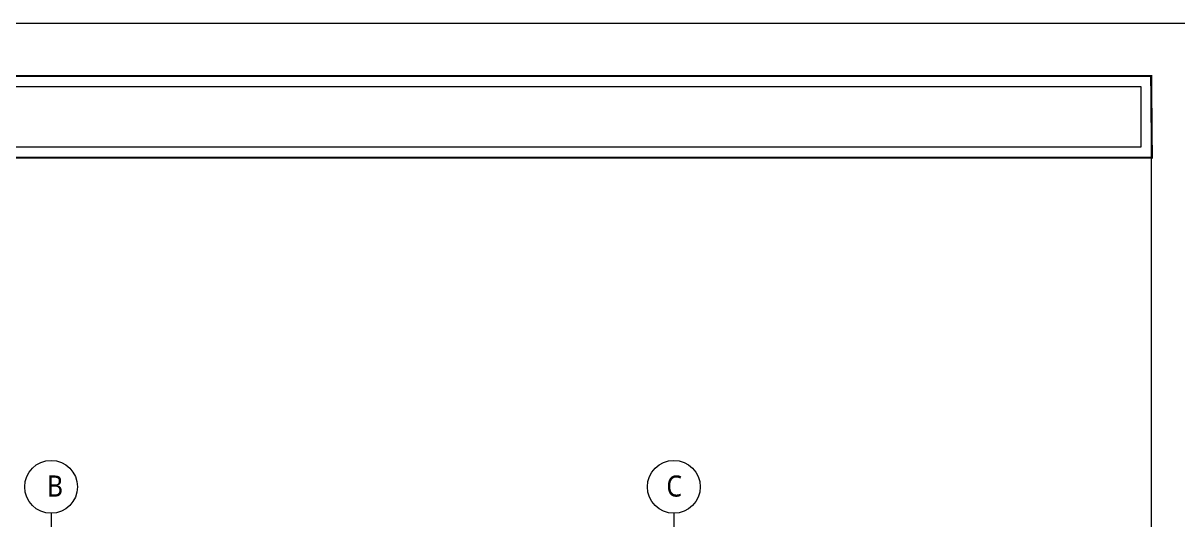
# Model space of a CAD drawing. Header units: metres. Extents: x 14968 to 56958, y -40276 to -31129.
# Drawn here: x 35770 to 36864, y -34946 to -34476 of the extents above; entities that cross this region are included whole.
import ezdxf

# ---------------------------------------------------------------- set-up
doc = ezdxf.new("R2010")
doc.units = ezdxf.units.M
doc.linetypes.add('CENTER2', pattern=[28.575, 19.05, -3.175, 3.175, -3.175])
for name, color, linetype, lineweight, true_color in [('A AKS', 7, 'CENTER2', 9, 0x848484), ('A AKS DAİRE', 7, 'Continuous', 9, 0x848484), ('A AKS YAZI', 7, 'CENTER2', 9, 0x848484)]:
    doc.layers.add(name, color=color, linetype=linetype, lineweight=lineweight, true_color=true_color)
doc.layers.add('A ANTET', color=7, linetype='Continuous', lineweight=13)
doc.layers.add('A YAZI VAZ', color=7, linetype='Continuous', lineweight=13)
doc.styles.add('HİB Segoe Semilight .95', font='segoeuisl.ttf', dxfattribs={"width": 0.9})

# ---------------------------------------------------------------- blocks, each defined once
blk = doc.blocks.new('AKS YENİ')
at = {"layer": 'A AKS', "ltscale": 3}
for p, q in [((570, 285.1), (570, -1455.1)), ((1160, 285.1), (1160, -1455.1))]:
    blk.add_line(p, q, dxfattribs=at)
at = {"layer": 'A AKS DAİRE', "ltscale": 3}
for centre in [(570, 310.1), (1160, 310.1)]:
    blk.add_circle(centre, 25, dxfattribs=at)
at = {"layer": 'A AKS YAZI', "ltscale": 100, "char_height": 20, "width": 27.796, "attachment_point": 1, "style": 'HİB Segoe Semilight .95'}
for s, insert in [('B', (566.1, 320.9)), ('C', (1152.9, 320.9))]:
    blk.add_mtext(s, dxfattribs=dict(at, insert=insert))

msp = doc.modelspace()

# ---------------------------------------------------------------- linework, layer by layer
at = {"layer": 'A ANTET'}
msp.add_lwpolyline([(28638.9, -34475.9), (56958.3, -34475.9), (56958.3, -37375.9), (28638.9, -37375.9)], close=True, dxfattribs=at)
at = {"layer": 'A ANTET', "linetype": 'ByBlock', "ltscale": 100}
msp.add_lwpolyline([(34839.6, -34603.3, 2.02, 2.02, 0), (36839.6, -34603.3, 2.02, 2.02, 0), (36838.9, -34525.9, 2.02, 2.02, 0), (34838.9, -34525.9, 2.02, 2.02, 0)], format="xyseb", close=True, dxfattribs=at)
msp.add_lwpolyline([(34849.1, -34536), (36829.1, -34536), (36829.1, -34593.2), (34849.1, -34593.2)], close=True, dxfattribs=at)
at = {"layer": 'A YAZI VAZ', "ltscale": 0.5}
msp.add_lwpolyline([(34838.9, -34525.9), (36838.9, -34525.9), (36838.9, -37325.9), (34838.9, -37325.9)], close=True, dxfattribs=at)

# ---------------------------------------------------------------- block references
at = {"layer": 'A AKS YAZI', "ltscale": 0.5}
msp.add_blockref('AKS YENİ', (35226.7, -35224.9), dxfattribs=at)

doc.saveas('drawing.dxf')
